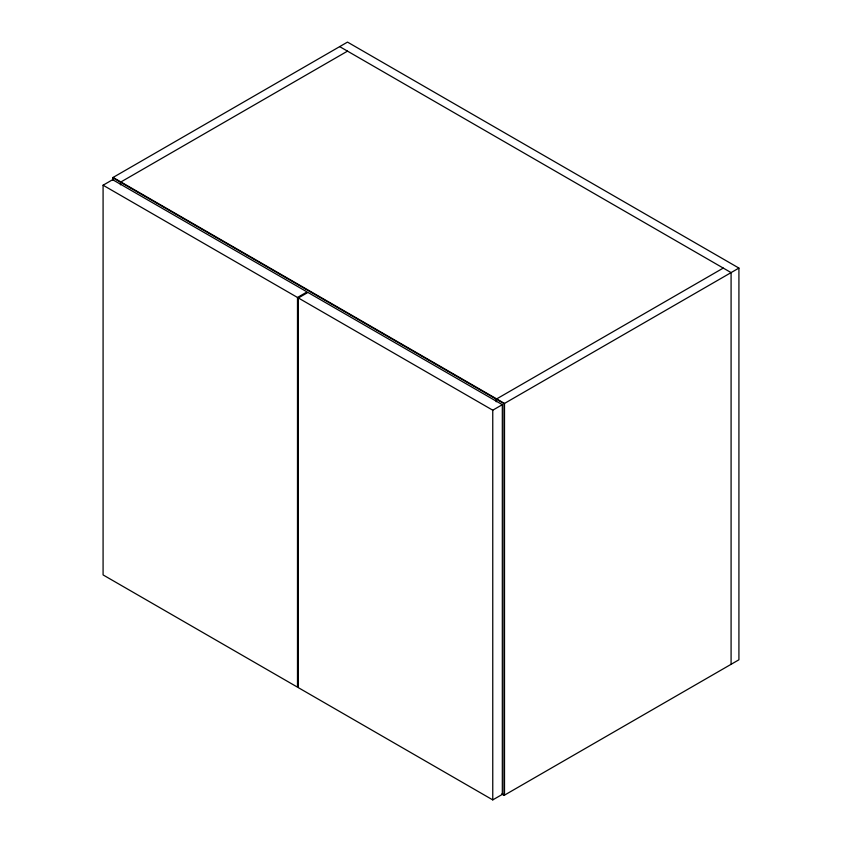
<?xml version="1.0" encoding="UTF-8"?>
<svg xmlns="http://www.w3.org/2000/svg" width="842" height="842" viewBox="0 0 842 842"><rect width="100%" height="100%" fill="white"/><g stroke="black" fill="none" stroke-linecap="round" stroke-linejoin="round"><path stroke-width="1.26" d="M112.649 180.314L112.649 177.694L347.504 42.1L738.918 268.082L738.918 659.791L504.063 795.385L501.832 794.09M103.082 185.219L112.649 179.693L307.056 291.932L297.489 297.458L103.082 185.219L103.082 574.918L297.489 687.156L297.489 297.458M347.504 51.141L120.48 182.209L120.48 184.84M298.352 297.963L307.919 292.437L502.327 404.676L502.327 794.374L492.759 799.9L298.352 687.661L298.352 297.963L492.759 410.201L502.327 404.676M723.257 268.082L496.243 399.15L496.243 401.781M112.649 177.694L504.063 403.676L738.918 268.082M339.673 46.615L731.088 272.598L731.088 664.306M502.264 793.838L504.505 795.132L504.505 403.423L113.081 177.441L113.081 180.072M504.063 403.676L504.063 795.385M492.759 410.201L492.759 799.9"/></g></svg>
